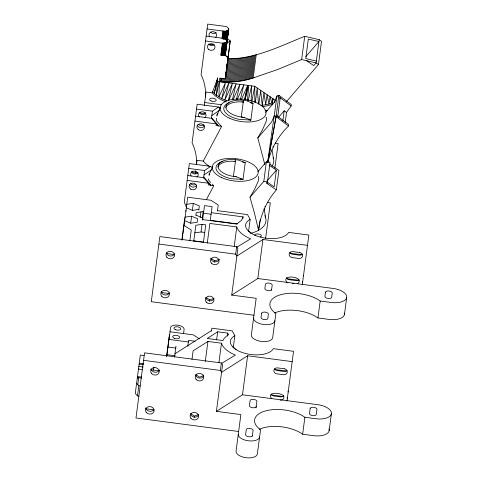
<?xml version="1.0" encoding="UTF-8"?>
<svg xmlns="http://www.w3.org/2000/svg" width="482" height="482" viewBox="0 0 482 482"><rect width="100%" height="100%" fill="white"/><g stroke="black" fill="none" stroke-linecap="round" stroke-linejoin="round"><path stroke-width="0.72" d="M225.449 78.982L226.757 68.787M251.158 100.696L251.64 85.88L248.248 100.515M205.41 97.009A53.707 47.019 7.5 0 0 201.066 74.638L207.718 24.1L223.6 26.191C230.523 26.221 229.649 32.818 222.961 31.059L207.079 28.968M247.489 100.413L248.712 85.495L245.163 99.605M226.576 69.589L228.022 57.72L224.335 54.55L225.895 42.681C229.366 40.717 224.232 37.873 222.027 38.174L206.139 36.084M225.474 78.156L230.239 40.868L227.486 38.777M228.082 56.798L225.456 78.566M137.81 384.642L138.665 378.141L137.31 377.96M138.882 396.084L137.466 395.897L138.804 385.721L136.605 383.329M153.511 370.158L153.903 367.206M166.567 356.319L169.465 334.315M181.871 240.048L184.769 218.051M166.766 356.288L170.55 327.573A6.838 3.308 7.5 0 1 177.762 325.187A6.838 3.308 7.5 0 1 184.106 329.357L183.552 333.568M182.076 240.024L187.709 197.204L210.953 200.265L218.213 205.031L217.424 210.995M195.324 173.604L195.704 170.767M196.523 164.543L197.084 160.283L203.271 161.096L204.573 162.585A37.126 17.942 7.5 0 0 209.381 166.398M204.308 105.395L206.067 92.038L212.255 92.857A37.367 18.057 7.5 0 0 225.974 102.003M190.697 223.154L191.613 216.213L185.088 217.129M192.39 210.321L193.3 203.38L186.775 204.296M174.538 357.15L175.978 346.19M189.854 240.789L191.27 230.053L183.823 225.257M195.909 215.352L196.276 212.58L203.729 211.52M212.255 92.857L217.701 77.957L216.424 95.219L221.75 98.581L226.841 100.901M193.752 241.133L195.843 225.233L202.036 224.353L205.748 224.841L203.416 242.56M198.789 210.116L199.337 205.953L193.3 203.38M203.597 178.165L204.603 170.526L210.688 166.374L212.339 167.628M211.429 118.65L212.417 111.173L218.497 107.022L220.708 108.691M221.985 38.476L222.961 31.059M222.353 38.253L223.293 31.107M222.69 38.289L223.63 31.149M216.978 82.452L217.388 79.361M225.263 55.629L220.822 55.032L222.383 43.163L225.895 42.681M222.925 39.036L223.961 31.179M220.822 55.032L221.154 55.05L222.714 43.181M223.256 39.054L224.293 31.197M221.154 55.05L221.485 55.062L223.046 43.187M223.588 39.06L224.624 31.209M200.217 217.466L200.946 211.917M221.485 55.062L221.81 55.056L223.371 43.187M223.913 39.06L224.949 31.203M221.81 55.056L222.13 55.044L223.69 43.169M224.232 39.042L225.269 31.191M222.13 55.044L222.443 55.02L224.003 43.145M224.546 39.018L225.582 31.167M222.443 55.02L224.311 43.109M224.853 38.982L225.889 31.131M222.744 54.984L224.606 43.067M225.148 38.934L226.185 31.083M223.039 54.936L224.889 43.006M225.335 39.59L226.468 31.023M223.323 54.876L225.16 42.94M225.612 39.524L226.739 30.956M202.277 217.852L203.097 211.61M223.6 54.809L225.419 42.862M225.871 39.452L226.998 30.878M219.864 78.223L216.424 95.219L214.249 93.394L217.249 81.356L220.479 81.717L220.955 78.078M223.859 54.731L225.666 42.778M226.022 40.078L227.239 30.794M226.251 39.982L227.468 30.697M194.842 232.866L201.036 231.987L202.036 224.353M202.597 220.129L204.507 205.603L212.092 206.603L210.285 220.322L237.65 223.919M275.367 100.352L254.761 86.296L220.925 81.838L221.371 78.445M224.413 55.43L226.106 42.579M226.365 40.59L227.685 30.595M224.606 55.316L226.299 42.464M226.564 40.476L227.878 30.48M224.787 55.195L226.48 42.344M226.739 40.355L228.052 30.36M224.943 55.069L226.636 42.211M226.799 40.94L228.215 30.233M228.269 29.776L228.462 28.348M220.479 81.717L221.551 81.807L222.033 78.168M225.082 54.93L228.558 28.516M225.106 55.502L228.637 28.685M225.202 55.358L228.691 28.848M225.275 55.207L228.739 29.179M187.811 346.142L188.564 340.406L195.102 341.268M221.551 81.807L222.63 81.886L223.112 78.247M222.63 81.886L223.708 81.946L224.19 78.313M223.708 81.946L224.793 81.994L225.648 75.451M225.678 75.282L228.709 53.141M225.54 76.921L230.239 40.868L226.877 43.163M224.793 81.994L225.871 82.03L228.932 58.762C255.713 58.696 280.385 46.079 304.726 36.295L319.18 39.669L321.524 41.271L318.463 64.534L286.459 101.666M225.871 82.03L226.95 82.048L230.01 58.78M212.104 184.052L213.478 185.606L213.345 186.624L206.314 199.783M216.611 118.186L216.255 120.548L221.292 126.26L221.154 127.272L203.271 161.096M226.95 82.048L228.028 82.054L231.089 58.786M191.981 359.367L193.101 350.86L207.941 341.431L221.473 343.214A31.131 15.044 7.5 0 0 235.343 355.071L221.726 363.35M207.29 243.067L209.875 223.455L236.783 226.944A31.131 15.044 7.5 0 0 250.652 238.801L236.415 247.459M228.028 82.054L229.107 82.042L232.167 58.78M229.107 82.042L230.185 82.018L233.246 58.756M230.185 82.018L231.258 81.982L234.324 58.72M231.258 81.982L232.336 81.934L235.397 58.665M232.336 81.934L233.409 81.868L236.469 58.599M233.409 81.868L234.481 81.783L237.542 58.521M234.481 81.783L235.547 81.687L238.614 58.424M235.547 81.687L236.62 81.579L239.681 58.316M236.62 81.579L237.68 81.458L240.747 58.189M194.18 417.478L194.36 416.141L198.295 414.761M209.489 301.214L209.664 299.876L213.598 298.497M214.623 262.22L214.797 260.882L219.388 259.274M237.68 81.458L238.747 81.319L241.807 58.057M238.747 81.319L239.801 81.169L242.868 57.9M239.801 81.169L240.861 81L243.922 57.738M240.861 81L241.91 80.819L244.977 57.557M203.32 376.496L203.518 375.008M205.284 361.578L207.941 341.431M241.91 80.819L242.958 80.627L246.025 57.364M242.958 80.627L244.006 80.422L247.067 57.153M211.459 331.134L211.851 328.188L232.185 330.863L234.855 335.701A21.979 10.622 7.5 0 0 242.651 352.643A21.979 10.622 7.5 0 0 273.336 348.661L293.538 351.324L286.995 401.018M244.006 80.422L245.043 80.199L248.11 56.93M235.68 159.789L233.384 176.394L236.294 176.78L243.042 179.394L245.242 162.681L238.494 160.066L234.379 159.56A17.503 8.459 7.5 0 0 218.105 165.88A17.503 8.459 7.5 0 0 232.185 176.201L236.294 176.78M243.494 100.437L241.199 117.042L244.109 117.427L250.857 120.042L253.056 103.329L246.308 100.714L242.193 100.208A17.503 8.459 7.5 0 0 225.919 106.534A17.503 8.459 7.5 0 0 240 116.849L244.109 117.427M245.043 80.199L246.079 79.964L249.146 56.695M246.079 79.964L247.109 79.711L250.176 56.448M247.109 79.711L248.14 79.446L251.2 56.183M248.14 79.446L249.158 79.169L252.219 55.906M249.158 79.169L250.176 78.879L253.237 55.617M216.611 339.918L217.677 331.809L227.721 333.134L228.589 334.713A34.445 16.647 7.5 0 0 222.955 340.551L207.188 338.472L217.677 331.809M250.176 78.879L251.182 78.572L254.249 55.309M251.182 78.572L252.188 78.259L255.249 54.99M256.249 54.659L253.183 77.927L252.188 78.259M218.918 362.615L221.473 343.214M234.228 246.344L236.783 226.944M255.327 102.335L257.219 87.971L258.454 103.534M292.182 361.621L247.634 355.758L221.557 372.321L220.37 370.441L221.352 362.952L144.558 352.842L135.984 417.984L238.644 431.504M307.492 245.35L262.937 239.488L236.867 256.056L235.674 254.171L236.662 246.682L159.867 236.572L151.288 301.72L253.954 315.234M329.152 430.679L331.381 413.749A14.653 7.085 7.5 0 1 315.704 418.707L304.877 417.285A28.336 13.695 7.5 0 0 265.359 410.953A28.336 13.695 7.5 0 0 260.545 429.824L257.364 453.966A10.743 5.194 7.5 0 1 246.031 457.713A10.743 5.194 7.5 0 1 236.06 451.164L240.873 414.574L216.418 411.351L222.545 364.832L221.352 362.952M344.461 314.415L346.691 297.484A14.653 7.085 7.5 0 1 331.014 302.443L320.181 301.015A28.336 13.695 7.5 0 0 280.663 294.689A28.336 13.695 7.5 0 0 275.849 313.553L272.673 337.701A10.743 5.194 7.5 0 1 261.34 341.443A10.743 5.194 7.5 0 1 251.363 334.894L256.183 298.304L231.728 295.086L237.849 248.567L236.662 246.682M227.329 336.081L227.721 333.134M242.91 218.262L243.091 216.876L211.291 212.689M258.822 104.287L260.666 90.321L262.262 105.383L260.81 105.534M233.252 347.835L234.855 335.701M248.561 231.571L250.158 219.43L247.495 214.598L217.472 210.646M269.818 164.151L278.915 170.357L276.343 189.878A95.141 83.296 7.5 0 0 258.539 230.306L254.406 212.881L249.995 197.289L263.817 181.328L266.389 161.807L270.065 162.295L267.251 183.672M285.205 122.585L286.543 112.414L291.122 105.986L291.309 104.582L278.897 95.225L277.03 95.93L267.624 162.115M267.823 162.199L276.078 116.614L278.897 95.225M277.771 116.349L280.217 97.762L279.711 99.081M216.418 411.351L242.494 394.782L247.634 355.758M231.728 295.086L257.798 278.518L262.937 239.488M265.582 238.68L270.3 202.874L267.317 202.482M274.848 168.314L278.114 143.522L275.132 143.13M269.637 165.555L276.379 170.158L274.18 186.871L267.438 182.268M282.856 120.982L284.193 110.812L286.543 112.414M267.884 162.229A95.141 83.296 7.5 0 1 284.157 130.532L288.495 125.977L288.676 124.573L276.264 115.21M254.177 77.578L253.183 77.927L277.801 69.468L301.66 59.557L304.726 36.295M252.327 436.108L253.062 430.504A3.416 1.651 7.5 0 0 249.887 428.42A3.416 1.651 7.5 0 0 246.284 429.613L245.615 434.68A3.416 1.651 7.5 0 0 248.79 436.764A3.416 1.651 7.5 0 0 252.399 435.571M256.05 407.82L256.882 401.482A3.416 1.651 7.5 0 0 253.713 399.397A3.416 1.651 7.5 0 0 250.104 400.59L249.435 405.657A3.416 1.651 7.5 0 0 252.61 407.742A3.416 1.651 7.5 0 0 256.219 406.549M271.499 290.471L272.191 285.217A3.416 1.651 7.5 0 0 269.016 283.133A3.416 1.651 7.5 0 0 265.413 284.326L264.865 288.453A3.416 1.651 7.5 0 0 268.04 290.538A3.416 1.651 7.5 0 0 271.649 289.345M319.18 39.669L316.114 62.931L313.794 65.612L306.612 60.714M302.304 284.754L308.848 235.053L288.646 232.396A21.979 10.622 7.5 0 1 257.954 236.373A21.979 10.622 7.5 0 1 250.158 219.43M259.28 429.281A28.336 13.695 7.5 0 1 302.648 434.216L304.877 417.285M274.589 313.017A28.336 13.695 7.5 0 1 317.951 317.945L320.181 301.015M208.573 178.924L208.441 179.9L210.73 182.491M258.539 230.306L259.937 221.328M228.197 55.978L228.329 55.165M216.948 116.102L217.286 114.017L217.972 113.565M209.134 175.454L209.471 173.369M267.799 162.157L276.078 116.614L274.463 115.451L271.631 121.976L257.804 137.936L264.841 164.573M251.827 101.527L254.761 86.296L254.839 102.286M225.329 55.05L225.329 54.4M244.922 99.358L247.736 85.368L241.355 99.738M260.057 220.623L260.274 219.593M217.701 77.957L214.249 93.394L212.435 91.502M228.348 100.72L232.408 83.35L224.847 100.087L228.866 82.886L221.75 98.581L225.522 82.446L218.936 96.954L219.4 81.609L220.925 81.838M232.39 99.756L236.108 83.838L228.48 100.768M236.415 99.382L239.922 84.338L233.234 99.256M240.416 99.425L243.814 84.85L237.21 99.641M244.446 99.521L247.736 85.368M184.467 221.822L184.811 221.003M169.164 338.087L169.507 337.267M265.618 112.36L274.198 102.461L277.03 95.93M243.091 216.876L241.512 220.304L236.662 224.07L202.663 219.593M216.81 115.3L220.575 107.167M208.995 174.653L212.761 166.519M226.781 43.374L226.938 42.579M257.804 137.936L262.389 129.971L265.853 122.241A18.208 4.398 -55.7 0 0 266.438 117.825L265.998 117.084M249.995 197.289L254.574 189.324L258.045 181.587A18.208 4.398 -55.7 0 0 258.623 177.177L258.183 176.436M274.198 102.461L275.373 100.648M305.871 56.617L318.933 41.536L308.323 39.06L305.757 58.581L316.361 61.057M278.343 117.56L284.193 110.812M257.804 171.713L266.389 161.807M267.118 180.852L276.379 170.158M211.839 115.535L219.491 110.318M204.025 174.888L211.676 169.664M174.978 353.794L211.538 330.568M272.457 102.853L268.956 104.034L262.262 105.383L263.955 92.568L265.721 104.805L267.052 94.683L268.956 104.034L270.028 96.713L271.932 103.076L272.999 98.744L272.282 104.208L271.758 104.431A37.367 18.057 7.5 0 1 262.088 106.739M203.428 375.773L199.494 377.153L196.047 374.803M209.194 44.916L213.502 44.217M198.879 209.453L192.384 210.375L186.317 207.79M202.091 219.244L202.723 219.153M280.126 400.144L281.874 399.97A3.416 2.994 7.5 0 0 283.193 395.391C280.102 393.27 275.324 392.637 271.788 393.89A3.416 2.994 7.5 0 0 271.878 398.656M227.853 58.732L228.932 58.762M222.383 43.163L205.501 40.952M241.964 101.907L243.296 102.039M234.156 161.259L235.481 161.392M219.973 78.259L224.353 78.837M251.7 103.148L253.056 103.329L250.315 102.678M204.687 102.527L221.822 104.781M265.034 110.468L267.269 110.764M218.497 107.022L197.174 104.214L192.083 142.877A53.707 47.019 7.5 0 1 196.475 164.621M196.529 109.083L212.417 111.173M248.82 119.771L250.857 120.042L239.421 119.415A19.394 9.375 7.5 0 1 224.714 111.577A19.394 9.375 7.5 0 1 229.01 102.636M195.596 116.198L211.478 118.289L216.279 123.874L218.671 125.91L211.562 117.644M194.951 121.066L216.279 123.874L216.057 125.567L221.292 126.26M243.886 162.5L245.242 162.681L242.5 162.024M210.688 166.374L189.36 163.567L184.269 202.229A53.707 47.019 7.5 0 1 186.498 207.646M188.715 168.435L204.603 170.526M263.817 181.328L267.498 181.816L266.166 182.931L276.343 189.878M240.331 179.033L243.042 179.394L231.607 178.768A19.394 9.375 7.5 0 1 216.9 170.929A19.394 9.375 7.5 0 1 221.196 161.988M187.781 175.55L203.663 177.641L208.465 183.226L210.863 185.263L203.747 176.996M187.143 180.419L208.465 183.226L208.242 184.919L213.478 185.606M203.5 213.237L211.086 214.237M201.036 231.987L204.742 232.475M290.194 253.237L301.816 254.767M193.788 240.861L203.47 242.133M158.879 244.061L235.674 254.171M166.826 253.55L174.641 254.58M286.844 278.674L299.195 280.301M257.798 278.518L333.345 288.465A14.653 7.085 7.5 0 1 346.691 297.484M292.496 283.488L293.966 283.681M160.982 292.478L169.501 293.598M317.951 317.945L328.784 319.373A14.653 7.085 7.5 0 0 344.425 313.065M169.995 331.785L193.24 334.845L199.283 338.816M168.989 339.424L188.36 341.973M167.983 347.046L175.731 348.07M166.977 354.68L175.171 355.764M274.891 369.507L286.513 371.038M144.052 355.559L140.322 355.065L135.267 393.505L137.466 395.897M143.576 360.331L220.37 370.441M139.256 363.175L143.558 363.735M139.135 364.121L143.431 364.687M138.822 366.465L143.124 367.031M150.812 369.724L159.331 370.851M138.485 369.037L142.786 369.604M137.497 376.556L141.798 377.123M270.812 394.848L283.163 396.475M137.37 377.496L141.672 378.063M242.494 394.782L318.036 404.729A14.653 7.085 7.5 0 1 331.381 413.749M138.804 385.721L140.22 385.907M145.672 408.748L154.198 409.869M302.648 434.216L313.475 435.638A14.653 7.085 7.5 0 0 328.989 428.878M301.66 59.557L316.114 62.931L318.463 64.534M195.945 215.093L202.868 218.045M191.613 216.213L197.65 218.786L197.186 222.286L190.691 223.208L184.624 220.642M287.959 282.789L287.182 282.386A3.416 2.994 7.5 0 1 287.097 277.626C290.634 276.373 295.412 276.999 298.497 279.126A3.416 2.994 7.5 0 1 297.183 283.699M210.779 258.141L214.797 260.882M206.218 297.527L209.664 299.876M190.914 413.791L194.36 416.141M278.71 96.629L291.122 105.986M276.078 116.614L288.495 125.977M248.284 230.595L251.369 233.511M232.975 346.865L236.066 349.781M225.347 54.978L227.661 57.671M272.017 150.004L273.499 158.572M264.076 208.646L265.684 217.924M283.693 395.77A3.416 2.994 7.5 0 1 280.56 396.867L273.951 395.999A3.416 2.994 7.5 0 1 271.209 394.125M259.593 437.035A10.743 5.194 7.5 0 1 248.26 440.783A10.743 5.194 7.5 0 1 238.289 434.228M198.711 414.869A4.296 3.766 7.5 0 1 194.234 417.093A4.296 3.766 7.5 0 1 190.48 413.785M159.295 370.013A4.296 3.766 7.5 0 1 154.812 372.237A4.296 3.766 7.5 0 1 151.065 368.929M288.037 391.071A7.814 3.778 7.5 0 1 288.176 392.077M287.145 397.855A7.814 3.778 7.5 0 1 287.284 398.861M153.613 409.875A4.296 3.766 7.5 0 1 149.125 411.152A4.296 3.766 7.5 0 1 145.925 407.947M203.302 376.725A4.296 3.766 7.5 0 1 198.813 377.996A4.296 3.766 7.5 0 1 195.614 374.797M287.037 370.333A3.416 2.994 7.5 0 1 283.91 371.429L277.301 370.562A3.416 2.994 7.5 0 1 274.559 368.688M214.321 44.76A3.808 3.338 7.5 0 1 208.808 44.037M209.748 36.921A3.808 3.338 7.5 0 1 210.345 32.39A3.808 3.338 7.5 0 1 215.544 32.788A3.808 3.338 7.5 0 1 215.599 37.367M216.243 32.499A3.808 3.338 7.5 0 1 210.387 32.053M274.903 320.765A10.743 5.194 7.5 0 1 263.57 324.513A10.743 5.194 7.5 0 1 253.592 317.963M303.479 275.312A7.814 3.778 7.5 0 1 303.479 275.806M302.449 281.59A7.814 3.778 7.5 0 1 302.588 282.591M174.605 253.749A4.296 3.766 7.5 0 1 170.122 255.972A4.296 3.766 7.5 0 1 166.368 252.664M169.465 292.767A4.296 3.766 7.5 0 1 164.983 294.99A4.296 3.766 7.5 0 1 161.235 291.682M302.347 254.068A3.416 2.994 7.5 0 1 299.214 255.165L292.604 254.291A3.416 2.994 7.5 0 1 289.863 252.423M185.853 211.303A6.838 3.308 7.5 0 1 186.197 210.489M286.519 277.861A3.416 2.994 7.5 0 0 289.254 279.729L295.87 280.602A3.416 2.994 7.5 0 0 298.997 279.506M214.02 298.599A4.296 3.766 7.5 0 1 209.537 300.822A4.296 3.766 7.5 0 1 205.79 297.521M219.153 259.611A4.296 3.766 7.5 0 1 214.671 261.834A4.296 3.766 7.5 0 1 210.923 258.527M199.199 117.036A3.808 3.338 7.5 0 1 199.922 112.42A3.808 3.338 7.5 0 1 205.205 113.119A3.808 3.338 7.5 0 1 204.705 117.759M204.585 125.706A3.808 3.338 7.5 0 1 200.837 127.73A3.808 3.338 7.5 0 1 197.361 125.157M203.772 124.874A3.808 3.338 7.5 0 1 198.265 124.151M205.561 113.644A3.808 3.338 7.5 0 1 199.235 112.451M225.859 107.715A17.442 8.429 7.5 0 1 243.422 102.07M205.694 112.613A3.808 3.338 7.5 0 1 199.843 112.167M273.137 157.415A37.126 17.942 7.5 0 1 271.975 166.266M273.107 146.257A3.32 1.603 7.5 0 1 272.999 147.076M195.957 184.226A3.808 3.338 7.5 0 1 190.45 183.497M196.572 185.431A3.808 3.338 7.5 0 1 192.782 187.058A3.808 3.338 7.5 0 1 189.547 184.51M218.045 167.067A17.442 8.429 7.5 0 1 235.608 161.416M197.536 172.243A3.808 3.338 7.5 0 1 192.029 171.52M198.048 172.677A3.808 3.338 7.5 0 1 194.511 173.954A3.808 3.338 7.5 0 1 191.426 171.803M221.762 161.759A19.394 9.375 7.5 0 1 222.961 161.356M264.823 215.611A37.126 17.942 7.5 0 1 258.918 230.119L255.96 231.571A37.126 17.942 7.5 0 1 250.748 233.294M191.125 176.026A3.808 3.338 7.5 0 1 192.366 171.616A3.808 3.338 7.5 0 1 197.493 172.58A3.808 3.338 7.5 0 1 196.897 177.111M254.876 235.547A3.32 1.603 7.5 0 1 259.165 234.132A3.32 1.603 7.5 0 1 260.292 236.987M265.184 206.429A3.32 1.603 7.5 0 1 264.805 206.772M261.593 313.342L261.045 317.475A3.416 1.651 7.5 0 0 264.22 319.56A3.416 1.651 7.5 0 0 267.829 318.367L268.372 314.234A3.416 1.651 7.5 0 0 265.196 312.149A3.416 1.651 7.5 0 0 261.593 313.342M310.155 408.495L309.486 413.562A3.416 1.651 7.5 0 0 312.661 415.647A3.416 1.651 7.5 0 0 316.264 414.454L316.933 409.387A3.416 1.651 7.5 0 0 313.758 407.302A3.416 1.651 7.5 0 0 310.155 408.495M325.458 292.231L324.916 296.358A3.416 1.651 7.5 0 0 328.091 298.442A3.416 1.651 7.5 0 0 331.694 297.249L332.237 293.122A3.416 1.651 7.5 0 0 329.067 291.038A3.416 1.651 7.5 0 0 325.458 292.231M299.563 252.502L292.954 251.634A3.416 2.994 7.5 0 0 289.176 254.153A3.416 2.994 7.5 0 0 292.176 257.569L298.786 258.442A3.416 2.994 7.5 0 0 302.563 255.918A3.416 2.994 7.5 0 0 299.563 252.502M284.26 368.772L277.65 367.905A3.416 2.994 7.5 0 0 273.866 370.423A3.416 2.994 7.5 0 0 276.867 373.839L283.476 374.707A3.416 2.994 7.5 0 0 287.26 372.188A3.416 2.994 7.5 0 0 284.26 368.772M175.448 329.664A3.416 1.651 7.5 0 0 180.72 328.911A3.416 1.651 7.5 0 0 175.822 326.826A3.416 1.651 7.5 0 0 175.448 329.664M190.993 418.412A4.296 3.766 7.5 0 0 198.343 417.677A4.296 3.766 7.5 0 0 193.728 412.423A4.296 3.766 7.5 0 0 190.993 418.412M146.438 412.574A4.296 3.766 7.5 0 0 153.788 411.839A4.296 3.766 7.5 0 0 149.173 406.585A4.296 3.766 7.5 0 0 146.438 412.574M196.126 379.418A4.296 3.766 7.5 0 0 203.476 378.689A4.296 3.766 7.5 0 0 198.861 373.43A4.296 3.766 7.5 0 0 196.126 379.418M151.577 373.556A4.296 3.766 7.5 0 0 158.927 372.821A4.296 3.766 7.5 0 0 154.306 367.567A4.296 3.766 7.5 0 0 151.577 373.556M174.261 338.268A3.519 1.699 7.5 0 0 179.684 337.496A3.519 1.699 7.5 0 0 174.647 335.352A3.519 1.699 7.5 0 0 174.261 338.268M208.592 49.333A3.808 3.338 7.5 0 0 214.918 47.911A3.808 3.338 7.5 0 0 210.158 43.76A3.808 3.338 7.5 0 0 208.592 49.333M211.098 100.961A3.32 1.603 7.5 0 0 216.219 100.232A3.32 1.603 7.5 0 0 211.459 98.208A3.32 1.603 7.5 0 0 211.098 100.961M166.88 257.286A4.296 3.766 7.5 0 0 174.231 256.557A4.296 3.766 7.5 0 0 169.616 251.297A4.296 3.766 7.5 0 0 166.88 257.286M161.747 296.31A4.296 3.766 7.5 0 0 169.098 295.574A4.296 3.766 7.5 0 0 164.476 290.315A4.296 3.766 7.5 0 0 161.747 296.31M211.435 263.154A4.296 3.766 7.5 0 0 218.786 262.419A4.296 3.766 7.5 0 0 214.165 257.165A4.296 3.766 7.5 0 0 211.435 263.154M206.302 302.142A4.296 3.766 7.5 0 0 213.653 301.413A4.296 3.766 7.5 0 0 209.031 296.153A4.296 3.766 7.5 0 0 206.302 302.142M229.143 118.072A23.124 11.176 7.5 0 0 265.835 114.222A23.124 11.176 7.5 0 0 234.156 99.244A23.124 11.176 7.5 0 0 229.143 118.072M198.409 129.73A3.808 3.338 7.5 0 0 204.452 127.616A3.808 3.338 7.5 0 0 199.162 124.001A3.808 3.338 7.5 0 0 198.409 129.73M221.328 177.418A23.124 11.176 7.5 0 0 258.021 173.568A23.124 11.176 7.5 0 0 226.347 158.596A23.124 11.176 7.5 0 0 221.328 177.418M190.595 189.083A3.808 3.338 7.5 0 0 196.638 186.962A3.808 3.338 7.5 0 0 191.348 183.353A3.808 3.338 7.5 0 0 190.595 189.083"/></g></svg>
